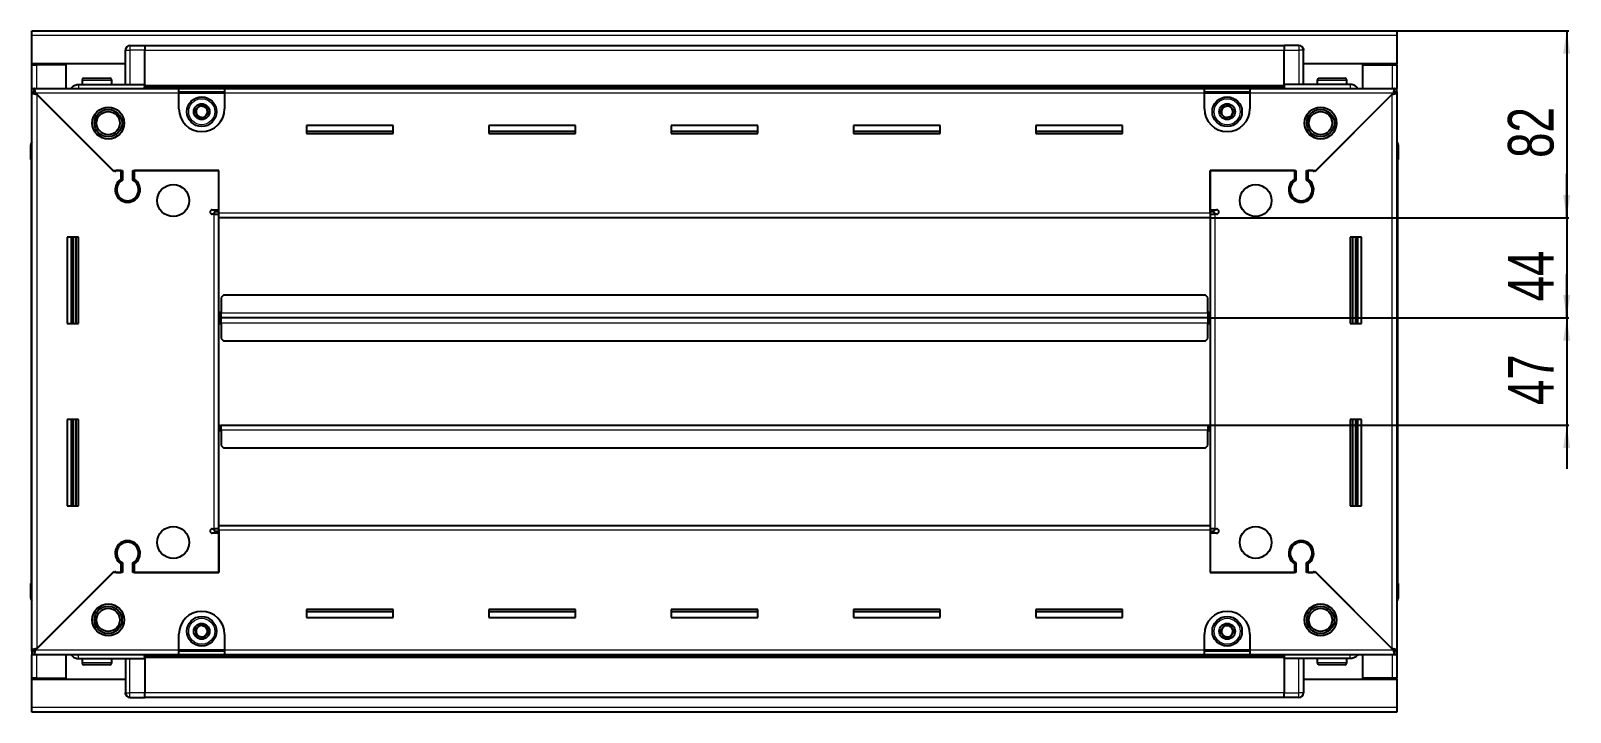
# Model space of a CAD drawing. Header units: millimetres. Extents: x 899 to 3483, y 184 to 1793.
# Drawn here: x 2807 to 3483, y 1344 to 1643 of the extents above; entities that cross this region are included whole.
import ezdxf

# ---------------------------------------------------------------- set-up
doc = ezdxf.new("R2010")
doc.units = ezdxf.units.MM
doc.layers.add('FORMAT', color=7, linetype='Continuous')
doc.styles.add('SLDTEXTSTYLE0', font='TXT', dxfattribs={"width": 0.75})
doc.dimstyles.new('SLDDIMSTYLE0', dxfattribs={"dimtxt": 20, "dimasz": 10, "dimexe": 0, "dimexo": 0.0625, "dimgap": 5, "dimtad": 2, "dimdec": 1, "dimrnd": 1e-09, "dimzin": 12, "dimdsep": 46, "dimtxsty": 'SLDTEXTSTYLE0', "dimsah": 1, "dimcen": 0.09, "dimadec": 0, "dimazin": 3, "dimtfac": 1, "dimtofl": 0, "dimtmove": 0, "dimatfit": 3, "dimfxl": 0, "dimfrac": 2, "dimtolj": 1, "dimtzin": 12, "dimarcsym": 0})
doc.dimstyles.new('SLDDIMSTYLE1', dxfattribs={"dimtxt": 20, "dimasz": 10, "dimexe": 0, "dimexo": 0.0625, "dimgap": 5, "dimtad": 2, "dimdec": 1, "dimrnd": 1e-09, "dimzin": 12, "dimdsep": 46, "dimtxsty": 'SLDTEXTSTYLE0', "dimsah": 1, "dimcen": 0.09, "dimadec": 0, "dimazin": 3, "dimtfac": 1, "dimtmove": 0, "dimatfit": 0, "dimfxl": 0, "dimfrac": 2, "dimtolj": 1, "dimtzin": 12, "dimarcsym": 0})

# ---------------------------------------------------------------- blocks, each defined once
blk = doc.blocks.new('_D_5')
at = {"layer": 'FORMAT'}
for p, q in [((3406.84, 1643.43), (3482.33, 1643.43)), ((3481.33, 1643.43), (3481.33, 1561.43)), ((3324.84, 1561.43), (3482.33, 1561.43))]:
    blk.add_line(p, q, dxfattribs=at)
for points in [[(3481.33, 1643.43), (3479.79, 1633.43), (3482.87, 1633.43)], [(3481.33, 1561.43), (3482.87, 1571.43), (3479.79, 1571.43)]]:
    blk.add_solid(points, dxfattribs=at)
at = {"layer": 'FORMAT', "insert": (3455.55, 1587.66), "char_height": 20, "attachment_point": 1, "rotation": 90, "style": 'SLDTEXTSTYLE0'}
blk.add_mtext('82', dxfattribs=at)
blk = doc.blocks.new('_D_6')
at = {"layer": 'FORMAT'}
for p, q in [((3481.33, 1561.43), (3481.33, 1580.66)), ((3324.84, 1561.43), (3482.33, 1561.43)), ((3481.33, 1561.43), (3481.33, 1517.43)), ((3323.84, 1517.43), (3482.33, 1517.43)), ((3481.33, 1517.43), (3481.33, 1498.2))]:
    blk.add_line(p, q, dxfattribs=at)
for points in [[(3481.33, 1561.43), (3482.87, 1571.43), (3479.79, 1571.43)], [(3481.33, 1517.43), (3479.79, 1507.43), (3482.87, 1507.43)]]:
    blk.add_solid(points, dxfattribs=at)
at = {"layer": 'FORMAT', "insert": (3455.55, 1524.66), "char_height": 20, "attachment_point": 1, "rotation": 90, "style": 'SLDTEXTSTYLE0'}
blk.add_mtext('44', dxfattribs=at)
blk = doc.blocks.new('_D_7')
at = {"layer": 'FORMAT'}
for p, q in [((3481.33, 1517.43), (3481.33, 1536.66)), ((3323.84, 1517.43), (3482.33, 1517.43)), ((3481.33, 1517.43), (3481.33, 1470.43)), ((3323.84, 1470.43), (3482.33, 1470.43)), ((3481.33, 1470.43), (3481.33, 1451.2))]:
    blk.add_line(p, q, dxfattribs=at)
for points in [[(3481.33, 1517.43), (3482.87, 1527.43), (3479.79, 1527.43)], [(3481.33, 1470.43), (3479.79, 1460.43), (3482.87, 1460.43)]]:
    blk.add_solid(points, dxfattribs=at)
at = {"layer": 'FORMAT', "insert": (3455.55, 1479.16), "char_height": 20, "attachment_point": 1, "rotation": 90, "style": 'SLDTEXTSTYLE0'}
blk.add_mtext('47', dxfattribs=at)

msp = doc.modelspace()

# ---------------------------------------------------------------- linework, layer by layer
at = {"color": 7, "linetype": 'Continuous', "lineweight": 25}
for p, q in [((2807.83, 1641.33), (2807.83, 1643.43)), ((2807.83, 1643.43), (3406.83, 1643.43)), ((3406.83, 1643.43), (3406.83, 1641.33)), ((2807.83, 1628.93), (2807.83, 1641.33)), ((2848.83, 1619.93), (2848.83, 1634.93)), ((2849.51, 1636.43), (2849.51, 1636.43)), ((2850.83, 1636.93), (2857.33, 1636.93)), ((2850.83, 1636.93), (2857.33, 1636.93)), ((2857.33, 1636.93), (2857.33, 1636.93)), ((2857.33, 1636.93), (2857.33, 1636.93)), ((2857.33, 1636.93), (2857.33, 1634.93)), ((3357.33, 1636.78), (2857.33, 1636.78)), ((2857.33, 1619.93), (2857.33, 1634.93)), ((3357.33, 1636.93), (3357.33, 1636.93)), ((3363.83, 1636.93), (3357.33, 1636.93)), ((3363.83, 1636.93), (3357.33, 1636.93)), ((3357.33, 1636.93), (3357.33, 1634.93)), ((3357.33, 1619.93), (3357.33, 1634.93)), ((3365.83, 1634.93), (3365.83, 1634.93)), ((3365.83, 1619.93), (3365.83, 1634.93)), ((3406.83, 1641.33), (3406.83, 1628.93)), ((2848.83, 1628.93), (2807.83, 1628.93)), ((2807.83, 1628.43), (2807.83, 1628.93)), ((2807.83, 1628.43), (2809.93, 1628.43)), ((2807.83, 1618.18), (2807.83, 1628.43)), ((2809.33, 1628.43), (2809.33, 1628.93)), ((2822.83, 1628.43), (2809.93, 1628.43)), ((2822.83, 1618.18), (2822.83, 1628.43)), ((3406.83, 1628.93), (3365.83, 1628.93)), ((3391.83, 1628.43), (3404.73, 1628.43)), ((3391.83, 1618.18), (3391.83, 1628.43)), ((3404.73, 1628.43), (3406.83, 1628.43)), ((3405.33, 1628.43), (3405.33, 1628.93)), ((3406.83, 1628.43), (3406.83, 1628.93)), ((3406.83, 1628.43), (3406.83, 1618.18)), ((2829.83, 1621.83), (2829.83, 1619.93)), ((2830.63, 1622.63), (2842.03, 1622.63)), ((2842.83, 1619.93), (2842.83, 1621.83)), ((3371.83, 1621.83), (3371.83, 1619.93)), ((3372.63, 1622.63), (3384.03, 1622.63)), ((3384.83, 1619.93), (3384.83, 1621.83)), ((2807.83, 1616.68), (2807.83, 1618.18)), ((2807.83, 1618.18), (2808.83, 1618.18)), ((2807.83, 1616.18), (2807.83, 1616.68)), ((2807.83, 1616.68), (2808.83, 1616.68)), ((2807.83, 1371.68), (2807.83, 1616.18)), ((2809.33, 1616.18), (2807.83, 1616.18)), ((2808.83, 1618.18), (2872.33, 1618.18)), ((2808.83, 1616.68), (2808.83, 1618.18)), ((2809.43, 1616.08), (2843.33, 1582.18)), ((2844.03, 1581.48), (2809.93, 1615.58)), ((2828.33, 1619.93), (2857.33, 1619.93)), ((2857.25, 1618.18), (2857.33, 1619.9)), ((2857.33, 1619.93), (2857.33, 1619.43)), ((2857.33, 1618.78), (3357.33, 1618.78)), ((2872.33, 1616.08), (2872.33, 1618.18)), ((2872.33, 1618.18), (2892.33, 1618.18)), ((2872.33, 1616.68), (2892.33, 1616.68)), ((2872.33, 1609.18), (2872.33, 1616.08)), ((2892.33, 1618.18), (3322.33, 1618.18)), ((2892.33, 1618.18), (2892.33, 1616.08)), ((2892.33, 1616.08), (2892.33, 1609.18)), ((3322.33, 1616.08), (3322.33, 1618.18)), ((3322.33, 1618.18), (3342.33, 1618.18)), ((3322.33, 1616.68), (3342.33, 1616.68)), ((3322.33, 1609.18), (3322.33, 1616.08)), ((3342.33, 1618.18), (3405.83, 1618.18)), ((3342.33, 1618.18), (3342.33, 1616.08)), ((3342.33, 1616.08), (3342.33, 1609.18)), ((3357.33, 1619.93), (3357.33, 1619.43)), ((3386.33, 1619.93), (3357.33, 1619.93)), ((3357.33, 1619.9), (3357.4, 1618.18)), ((3404.73, 1615.58), (3370.63, 1581.48)), ((3371.33, 1582.18), (3405.23, 1616.08)), ((3405.33, 1616.18), (3406.83, 1616.18)), ((3405.83, 1616.68), (3405.83, 1618.18)), ((3405.83, 1618.18), (3406.83, 1618.18)), ((3405.83, 1616.68), (3406.83, 1616.68)), ((3406.83, 1616.68), (3406.83, 1618.18)), ((3406.83, 1616.68), (3406.83, 1616.18)), ((3406.83, 1616.18), (3406.83, 1371.68)), ((2966.33, 1601.93), (2928.33, 1601.93)), ((2928.33, 1601.93), (2928.33, 1598.43)), ((2966.33, 1598.43), (2966.33, 1601.93)), ((3046.33, 1601.93), (3008.33, 1601.93)), ((3008.33, 1601.93), (3008.33, 1598.43)), ((3046.33, 1598.43), (3046.33, 1601.93)), ((3126.33, 1601.93), (3088.33, 1601.93)), ((3088.33, 1601.93), (3088.33, 1598.43)), ((3126.33, 1598.43), (3126.33, 1601.93)), ((3206.33, 1601.93), (3168.33, 1601.93)), ((3168.33, 1601.93), (3168.33, 1598.43)), ((3206.33, 1598.43), (3206.33, 1601.93)), ((3286.33, 1601.93), (3248.33, 1601.93)), ((3248.33, 1601.93), (3248.33, 1598.43)), ((3286.33, 1598.43), (3286.33, 1601.93)), ((2966.33, 1599.18), (2928.33, 1599.18)), ((2928.33, 1598.43), (2966.33, 1598.43)), ((3046.33, 1599.18), (3008.33, 1599.18)), ((3008.33, 1598.43), (3046.33, 1598.43)), ((3126.33, 1599.18), (3088.33, 1599.18)), ((3088.33, 1598.43), (3126.33, 1598.43)), ((3206.33, 1599.18), (3168.33, 1599.18)), ((3168.33, 1598.43), (3206.33, 1598.43)), ((3286.33, 1599.18), (3248.33, 1599.18)), ((3248.33, 1598.43), (3286.33, 1598.43)), ((3406.83, 1594.76), (3406.83, 1594.76)), ((2807.33, 1593.43), (2807.33, 1586.93)), ((2807.33, 1586.93), (2807.33, 1593.43)), ((3407.33, 1593.43), (3407.33, 1586.93)), ((3407.33, 1586.93), (3407.33, 1593.43)), ((2807.33, 1586.93), (2807.33, 1586.93)), ((2807.83, 1586.93), (2807.33, 1586.93)), ((2807.48, 1586.93), (2807.48, 1400.93)), ((2843.33, 1582.18), (2847.53, 1582.18)), ((2844.73, 1582.18), (2844.03, 1581.48)), ((2846.83, 1582.18), (2844.73, 1582.18)), ((2846.83, 1582.18), (2846.83, 1578.29)), ((2847.53, 1582.18), (2847.53, 1577.9)), ((2852.13, 1582.18), (2889.83, 1582.18)), ((2852.13, 1577.9), (2852.13, 1582.18)), ((2852.83, 1578.29), (2852.83, 1582.18)), ((2889.83, 1582.18), (2852.83, 1582.18)), ((2889.83, 1563.53), (2889.83, 1582.18)), ((2889.83, 1564.93), (2889.83, 1582.18)), ((3324.83, 1582.18), (3362.53, 1582.18)), ((3324.83, 1563.53), (3324.83, 1582.18)), ((3324.83, 1582.18), (3324.83, 1564.93)), ((3361.83, 1582.18), (3324.83, 1582.18)), ((3361.83, 1582.18), (3361.83, 1578.29)), ((3362.53, 1582.18), (3362.53, 1577.9)), ((3367.13, 1582.18), (3371.33, 1582.18)), ((3367.13, 1577.9), (3367.13, 1582.18)), ((3369.93, 1582.18), (3367.83, 1582.18)), ((3367.83, 1578.29), (3367.83, 1582.18)), ((3370.63, 1581.48), (3369.93, 1582.18)), ((3406.83, 1586.93), (3407.33, 1586.93)), ((3407.18, 1400.93), (3407.18, 1586.93)), ((3407.33, 1586.93), (3407.33, 1586.93)), ((3407.33, 1586.93), (3407.33, 1586.93)), ((2847.83, 1569.32), (2847.83, 1568.56)), ((3366.83, 1569.32), (3366.83, 1568.56)), ((2886.98, 1564.93), (2889.83, 1564.93)), ((2887.73, 1562.93), (2886.98, 1562.93)), ((2887.73, 1562.93), (2889.83, 1562.93)), ((2889.83, 1563.93), (2887.83, 1563.93)), ((2887.83, 1563.93), (2887.83, 1562.93)), ((2889.83, 1561.43), (2889.83, 1563.53)), ((3324.83, 1561.43), (2889.83, 1561.43)), ((2889.83, 1426.43), (2889.83, 1561.43)), ((3324.83, 1564.93), (3327.68, 1564.93)), ((3326.83, 1563.93), (3324.83, 1563.93)), ((3324.83, 1563.53), (3324.83, 1561.43)), ((3324.83, 1562.93), (3326.93, 1562.93)), ((3324.83, 1561.43), (3324.83, 1426.43)), ((3326.83, 1562.93), (3326.83, 1563.93)), ((3327.68, 1562.93), (3326.93, 1562.93)), ((2828.33, 1552.93), (2823.33, 1552.93)), ((2823.33, 1552.93), (2823.33, 1514.93)), ((2825.48, 1514.93), (2825.48, 1552.93)), ((2827.27, 1514.93), (2827.27, 1552.93)), ((2827.31, 1514.93), (2827.31, 1552.93)), ((2828.33, 1514.93), (2828.33, 1552.93)), ((3386.33, 1552.93), (3386.33, 1514.93)), ((3391.33, 1552.93), (3386.33, 1552.93)), ((3387.35, 1552.93), (3387.35, 1514.93)), ((3387.39, 1552.93), (3387.39, 1514.93)), ((3389.18, 1552.93), (3389.18, 1514.93)), ((3391.33, 1514.93), (3391.33, 1552.93)), ((2891.83, 1527.43), (2890.83, 1526.43)), ((3322.83, 1527.43), (2891.83, 1527.43)), ((3323.83, 1526.43), (3322.83, 1527.43)), ((2890.83, 1520.28), (2890.58, 1520.28)), ((2890.58, 1520.28), (2890.58, 1517.43)), ((2890.83, 1526.43), (2890.83, 1519.53)), ((3323.83, 1519.53), (3323.83, 1526.43)), ((3324.08, 1520.28), (3323.83, 1520.28)), ((3324.08, 1517.43), (3324.08, 1520.28)), ((2823.33, 1514.93), (2828.33, 1514.93)), ((2890.58, 1517.43), (2889.83, 1517.43)), ((2890.58, 1517.43), (2890.58, 1514.58)), ((2890.58, 1514.58), (2890.83, 1514.58)), ((2890.83, 1517.43), (2890.83, 1519.53)), ((2890.83, 1515.33), (2890.83, 1517.43)), ((3323.83, 1517.43), (2890.83, 1517.43)), ((2890.83, 1515.33), (2890.83, 1508.43)), ((3323.83, 1519.53), (3323.83, 1517.43)), ((3323.83, 1517.43), (3323.83, 1515.33)), ((3323.83, 1508.43), (3323.83, 1515.33)), ((3323.83, 1514.58), (3324.08, 1514.58)), ((3324.08, 1514.58), (3324.08, 1517.43)), ((3324.83, 1517.43), (3324.08, 1517.43)), ((3386.33, 1514.93), (3391.33, 1514.93)), ((2890.83, 1508.43), (2891.83, 1507.43)), ((2891.83, 1507.43), (3322.83, 1507.43)), ((3322.83, 1507.43), (3323.83, 1508.43)), ((2828.33, 1472.93), (2823.33, 1472.93)), ((2823.33, 1472.93), (2823.33, 1434.93)), ((2825.48, 1434.93), (2825.48, 1472.93)), ((2827.27, 1434.93), (2827.27, 1472.93)), ((2827.31, 1434.93), (2827.31, 1472.93)), ((2828.33, 1434.93), (2828.33, 1472.93)), ((3386.33, 1472.93), (3386.33, 1434.93)), ((3391.33, 1472.93), (3386.33, 1472.93)), ((3387.35, 1472.93), (3387.35, 1434.93)), ((3387.39, 1472.93), (3387.39, 1434.93)), ((3389.18, 1472.93), (3389.18, 1434.93)), ((3391.33, 1434.93), (3391.33, 1472.93)), ((2889.83, 1470.43), (2890.58, 1470.43)), ((2890.58, 1470.43), (2890.58, 1467.58)), ((2890.58, 1467.58), (2890.83, 1467.58)), ((2890.83, 1470.43), (3323.83, 1470.43)), ((2890.83, 1468.33), (2890.83, 1470.43)), ((2890.83, 1468.33), (2890.83, 1461.43)), ((3323.83, 1470.43), (3323.83, 1468.33)), ((3323.83, 1461.43), (3323.83, 1468.33)), ((3323.83, 1467.58), (3324.08, 1467.58)), ((3324.08, 1467.58), (3324.08, 1470.43)), ((3324.08, 1470.43), (3324.83, 1470.43)), ((2890.83, 1461.43), (2891.83, 1460.43)), ((2891.83, 1460.43), (3322.83, 1460.43)), ((3322.83, 1460.43), (3323.83, 1461.43)), ((2823.33, 1434.93), (2828.33, 1434.93)), ((3386.33, 1434.93), (3391.33, 1434.93)), ((2889.83, 1424.33), (2889.83, 1426.43)), ((2889.83, 1426.43), (3324.83, 1426.43)), ((3324.83, 1426.43), (3324.83, 1424.33)), ((2847.83, 1419.31), (2847.83, 1418.55)), ((2886.98, 1424.93), (2887.73, 1424.93)), ((2889.83, 1422.93), (2886.98, 1422.93)), ((2889.83, 1424.93), (2887.73, 1424.93)), ((2887.83, 1424.93), (2887.83, 1423.93)), ((2887.83, 1423.93), (2889.83, 1423.93)), ((2889.83, 1424.33), (2889.83, 1405.68)), ((2889.83, 1405.68), (2889.83, 1422.93)), ((3326.93, 1424.93), (3324.83, 1424.93)), ((3324.83, 1424.33), (3324.83, 1405.68)), ((3324.83, 1423.93), (3326.83, 1423.93)), ((3324.83, 1422.93), (3324.83, 1405.68)), ((3327.68, 1422.93), (3324.83, 1422.93)), ((3326.83, 1423.93), (3326.83, 1424.93)), ((3326.93, 1424.93), (3327.68, 1424.93)), ((3366.83, 1419.31), (3366.83, 1418.55)), ((2843.33, 1405.68), (2809.43, 1371.78)), ((2809.93, 1372.28), (2844.03, 1406.38)), ((2847.53, 1405.68), (2843.33, 1405.68)), ((2844.03, 1406.38), (2844.73, 1405.68)), ((2844.73, 1405.68), (2846.83, 1405.68)), ((2846.83, 1409.57), (2846.83, 1405.68)), ((2847.53, 1409.97), (2847.53, 1405.68)), ((2852.13, 1405.68), (2852.13, 1409.97)), ((2889.83, 1405.68), (2852.13, 1405.68)), ((2852.83, 1405.68), (2852.83, 1409.57)), ((2852.83, 1405.68), (2889.83, 1405.68)), ((3362.53, 1405.68), (3324.83, 1405.68)), ((3324.83, 1405.68), (3361.83, 1405.68)), ((3361.83, 1409.57), (3361.83, 1405.68)), ((3362.53, 1409.97), (3362.53, 1405.68)), ((3367.13, 1405.68), (3367.13, 1409.97)), ((3371.33, 1405.68), (3367.13, 1405.68)), ((3367.83, 1405.68), (3367.83, 1409.57)), ((3367.83, 1405.68), (3369.93, 1405.68)), ((3369.93, 1405.68), (3370.63, 1406.38)), ((3370.63, 1406.38), (3404.73, 1372.28)), ((3405.23, 1371.78), (3371.33, 1405.68)), ((2807.33, 1394.43), (2807.33, 1400.93)), ((2807.33, 1400.93), (2807.33, 1400.93)), ((2807.33, 1400.93), (2807.33, 1400.93)), ((2807.33, 1400.93), (2807.33, 1394.43)), ((2807.83, 1400.93), (2807.33, 1400.93)), ((3406.83, 1400.93), (3407.33, 1400.93)), ((3407.33, 1400.93), (3407.33, 1400.93)), ((3407.33, 1394.43), (3407.33, 1400.93)), ((3407.33, 1400.93), (3407.33, 1394.43)), ((2807.83, 1393.11), (2807.83, 1393.11)), ((2966.33, 1389.43), (2928.33, 1389.43)), ((2928.33, 1389.43), (2928.33, 1385.93)), ((2928.33, 1388.68), (2966.33, 1388.68)), ((2928.33, 1385.93), (2966.33, 1385.93)), ((2966.33, 1385.93), (2966.33, 1389.43)), ((3046.33, 1389.43), (3008.33, 1389.43)), ((3008.33, 1389.43), (3008.33, 1385.93)), ((3008.33, 1388.68), (3046.33, 1388.68)), ((3008.33, 1385.93), (3046.33, 1385.93)), ((3046.33, 1385.93), (3046.33, 1389.43)), ((3126.33, 1389.43), (3088.33, 1389.43)), ((3088.33, 1389.43), (3088.33, 1385.93)), ((3088.33, 1388.68), (3126.33, 1388.68)), ((3088.33, 1385.93), (3126.33, 1385.93)), ((3126.33, 1385.93), (3126.33, 1389.43)), ((3206.33, 1389.43), (3168.33, 1389.43)), ((3168.33, 1389.43), (3168.33, 1385.93)), ((3168.33, 1388.68), (3206.33, 1388.68)), ((3168.33, 1385.93), (3206.33, 1385.93)), ((3206.33, 1385.93), (3206.33, 1389.43)), ((3286.33, 1389.43), (3248.33, 1389.43)), ((3248.33, 1389.43), (3248.33, 1385.93)), ((3248.33, 1388.68), (3286.33, 1388.68)), ((3248.33, 1385.93), (3286.33, 1385.93)), ((3286.33, 1385.93), (3286.33, 1389.43)), ((2872.33, 1371.78), (2872.33, 1378.68)), ((2892.33, 1378.68), (2892.33, 1371.78)), ((3322.33, 1371.78), (3322.33, 1378.68)), ((3342.33, 1378.68), (3342.33, 1371.78)), ((2807.83, 1371.18), (2807.83, 1371.68)), ((2809.33, 1371.68), (2807.83, 1371.68)), ((2872.33, 1369.68), (2872.33, 1371.78)), ((2892.33, 1371.78), (2892.33, 1369.68)), ((3322.33, 1369.68), (3322.33, 1371.78)), ((3342.33, 1371.78), (3342.33, 1369.68)), ((3405.33, 1371.68), (3406.83, 1371.68)), ((3406.83, 1371.68), (3406.83, 1371.18)), ((2807.83, 1371.18), (2807.83, 1369.68)), ((2808.83, 1371.18), (2807.83, 1371.18)), ((2807.83, 1359.43), (2807.83, 1369.68)), ((2808.83, 1369.68), (2807.83, 1369.68)), ((2808.83, 1371.18), (2808.83, 1369.68)), ((2872.33, 1369.68), (2808.83, 1369.68)), ((2822.83, 1359.43), (2822.83, 1369.68)), ((2828.33, 1367.93), (2857.33, 1367.93)), ((2829.83, 1367.93), (2829.83, 1366.03)), ((2834.4, 1365.23), (2830.63, 1365.23)), ((2842.03, 1365.23), (2834.4, 1365.23)), ((2842.83, 1366.03), (2842.83, 1367.93)), ((2848.83, 1367.93), (2848.83, 1352.93)), ((2857.33, 1367.97), (2857.25, 1369.68)), ((3357.33, 1369.08), (2857.33, 1369.08)), ((2857.33, 1367.93), (2857.33, 1368.43)), ((2857.33, 1367.93), (2857.33, 1352.93)), ((2892.33, 1371.18), (2872.33, 1371.18)), ((2892.33, 1369.68), (2872.33, 1369.68)), ((3322.33, 1369.68), (2892.33, 1369.68)), ((3342.33, 1371.18), (3322.33, 1371.18)), ((3342.33, 1369.68), (3322.33, 1369.68)), ((3405.83, 1369.68), (3342.33, 1369.68)), ((3357.4, 1369.68), (3357.33, 1367.97)), ((3357.33, 1367.93), (3357.33, 1368.43)), ((3386.33, 1367.93), (3357.33, 1367.93)), ((3357.33, 1367.93), (3357.33, 1352.93)), ((3365.83, 1367.93), (3365.83, 1352.93)), ((3371.83, 1367.93), (3371.83, 1366.03)), ((3379.62, 1365.23), (3372.63, 1365.23)), ((3384.03, 1365.23), (3379.62, 1365.23)), ((3384.83, 1366.03), (3384.83, 1367.93)), ((3391.83, 1359.43), (3391.83, 1369.68)), ((3405.83, 1371.18), (3405.83, 1369.68)), ((3406.83, 1371.18), (3405.83, 1371.18)), ((3406.83, 1369.68), (3405.83, 1369.68)), ((3406.83, 1371.18), (3406.83, 1369.68)), ((3406.83, 1369.68), (3406.83, 1359.43)), ((2809.93, 1359.43), (2807.83, 1359.43)), ((2807.83, 1358.93), (2807.83, 1359.43)), ((2807.83, 1346.53), (2807.83, 1358.93)), ((2807.83, 1358.93), (2848.83, 1358.93)), ((2809.33, 1358.93), (2809.33, 1359.43)), ((2809.93, 1359.43), (2822.83, 1359.43)), ((3365.83, 1358.93), (3406.83, 1358.93)), ((3404.73, 1359.43), (3391.83, 1359.43)), ((3406.83, 1359.43), (3404.73, 1359.43)), ((3405.33, 1358.93), (3405.33, 1359.43)), ((3406.83, 1358.93), (3406.83, 1359.43)), ((3406.83, 1358.93), (3406.83, 1346.53)), ((2848.83, 1352.93), (2848.83, 1352.93)), ((2857.33, 1350.93), (2857.33, 1352.93)), ((2857.33, 1351.08), (3357.33, 1351.08)), ((3357.33, 1350.93), (3357.33, 1352.93)), ((3365.15, 1351.43), (3365.15, 1351.43)), ((2807.83, 1344.43), (2807.83, 1346.53)), ((3406.83, 1344.43), (2807.83, 1344.43)), ((2850.83, 1350.93), (2857.33, 1350.93)), ((2850.83, 1350.93), (2857.33, 1350.93)), ((2857.33, 1350.93), (2857.33, 1350.93)), ((3357.33, 1350.93), (3357.33, 1350.93)), ((3363.83, 1350.93), (3357.33, 1350.93)), ((3357.33, 1350.93), (3357.33, 1350.93)), ((3363.83, 1350.93), (3357.33, 1350.93)), ((3406.83, 1346.53), (3406.83, 1344.43))]:
    msp.add_line(p, q, dxfattribs=at)
at = {"color": 8, "linetype": 'Continuous', "lineweight": 18}
for p, q in [((3406.83, 1641.33), (2807.83, 1641.33)), ((2848.83, 1634.93), (2850.83, 1634.93)), ((2850.83, 1636.93), (2850.83, 1634.93)), ((2850.83, 1634.93), (2850.83, 1619.93)), ((2857.33, 1634.93), (2850.83, 1634.93)), ((3357.33, 1634.93), (3363.83, 1634.93)), ((3363.83, 1636.93), (3363.83, 1634.93)), ((3363.83, 1634.93), (3363.83, 1619.93)), ((3365.83, 1634.93), (3363.83, 1634.93)), ((2809.93, 1628.43), (2809.93, 1628.93)), ((2809.93, 1618.18), (2809.93, 1628.43)), ((3357.33, 1634.78), (2857.33, 1634.78)), ((3404.73, 1628.93), (3404.73, 1628.43)), ((3404.73, 1628.43), (3404.73, 1618.18)), ((2829.83, 1621.83), (2842.83, 1621.83)), ((3371.83, 1621.83), (3384.83, 1621.83)), ((2872.33, 1616.08), (2809.43, 1616.08)), ((2809.93, 1615.58), (2809.93, 1372.28)), ((3357.33, 1619.43), (2857.33, 1619.43)), ((3357.33, 1618.2), (2857.33, 1618.2)), ((2872.33, 1616.08), (2892.33, 1616.08)), ((3322.33, 1616.08), (2892.33, 1616.08)), ((3322.33, 1616.08), (3342.33, 1616.08)), ((3405.23, 1616.08), (3342.33, 1616.08)), ((3404.73, 1372.28), (3404.73, 1615.58)), ((2807.83, 1593.43), (2807.33, 1593.43)), ((3406.83, 1593.43), (3407.33, 1593.43)), ((2887.73, 1424.93), (2887.73, 1562.93)), ((2889.83, 1563.53), (3324.83, 1563.53)), ((3326.93, 1562.93), (3326.93, 1424.93)), ((2824.83, 1552.93), (2824.83, 1514.93)), ((2826.07, 1552.93), (2826.07, 1514.93)), ((3388.59, 1514.93), (3388.59, 1552.93)), ((3389.83, 1514.93), (3389.83, 1552.93)), ((3323.83, 1519.53), (2890.83, 1519.53)), ((2890.83, 1515.33), (3323.83, 1515.33)), ((2824.83, 1472.93), (2824.83, 1434.93)), ((2826.07, 1472.93), (2826.07, 1434.93)), ((3388.59, 1434.93), (3388.59, 1472.93)), ((3389.83, 1434.93), (3389.83, 1472.93)), ((2890.83, 1468.33), (3323.83, 1468.33)), ((3324.83, 1424.33), (2889.83, 1424.33)), ((2807.83, 1394.43), (2807.33, 1394.43)), ((3406.83, 1394.43), (3407.33, 1394.43)), ((2809.43, 1371.78), (2872.33, 1371.78)), ((2892.33, 1371.78), (2872.33, 1371.78)), ((2892.33, 1371.78), (3322.33, 1371.78)), ((3342.33, 1371.78), (3322.33, 1371.78)), ((3342.33, 1371.78), (3405.23, 1371.78)), ((2809.93, 1359.43), (2809.93, 1369.68)), ((2834.13, 1366.03), (2829.83, 1366.03)), ((2842.83, 1366.03), (2834.13, 1366.03)), ((2850.83, 1352.93), (2850.83, 1367.93)), ((2857.33, 1369.67), (3357.33, 1369.67)), ((2857.33, 1368.43), (3357.33, 1368.43)), ((3363.83, 1352.93), (3363.83, 1367.93)), ((3379.8, 1366.03), (3371.83, 1366.03)), ((3384.83, 1366.03), (3379.8, 1366.03)), ((3404.73, 1369.68), (3404.73, 1359.43)), ((2809.93, 1358.93), (2809.93, 1359.43)), ((3404.73, 1359.43), (3404.73, 1358.93)), ((2848.83, 1352.93), (2850.83, 1352.93)), ((2857.33, 1352.93), (2850.83, 1352.93)), ((2850.83, 1350.93), (2850.83, 1352.93)), ((2857.33, 1353.08), (3357.33, 1353.08)), ((3357.33, 1352.93), (3363.83, 1352.93)), ((3365.83, 1352.93), (3363.83, 1352.93)), ((3363.83, 1350.93), (3363.83, 1352.93)), ((3406.83, 1346.53), (2807.83, 1346.53))]:
    msp.add_line(p, q, dxfattribs=at)
at = {"color": 7, "linetype": 'Continuous', "lineweight": 25, "flags": 128}
for points in [[(3365.68, 1635.69), (3365.79, 1635.32), (3365.83, 1634.93)], [(2848.98, 1352.18), (2848.87, 1352.54), (2848.83, 1352.93)]]:
    msp.add_lwpolyline(points, dxfattribs=at)
at = {"color": 7, "linetype": 'Continuous', "lineweight": 25}
for centre, radius in [((2841.33, 1602.93), 7), ((2841.33, 1602.93), 6.03), ((2841.33, 1602.93), 5.1), ((2882.33, 1607.93), 6.5), ((2882.33, 1607.93), 3.46), ((3332.33, 1607.93), 6.5), ((3332.33, 1607.93), 3.46), ((3373.33, 1602.93), 7), ((3373.33, 1602.93), 6.03), ((3373.33, 1602.93), 5.1), ((2869.83, 1568.93), 7), ((3344.83, 1568.93), 7), ((2869.83, 1418.93), 7), ((3344.83, 1418.93), 7), ((2841.33, 1384.93), 7), ((3373.33, 1384.93), 7), ((2841.33, 1384.93), 6.02), ((2841.33, 1384.93), 5.1), ((2882.33, 1379.93), 6.5), ((3332.33, 1379.93), 6.5), ((3373.33, 1384.93), 6.02), ((3373.33, 1384.93), 5.1), ((2882.33, 1379.93), 3.46), ((3332.33, 1379.93), 3.46)]:
    msp.add_circle(centre, radius, dxfattribs=at)
at = {"color": 8, "linetype": 'Continuous', "lineweight": 18}
for centre in [(2882.33, 1607.93), (3332.33, 1607.93), (2882.33, 1379.93), (3332.33, 1379.93)]:
    msp.add_circle(centre, 5.7, dxfattribs=at)
at = {"color": 7, "linetype": 'Continuous', "lineweight": 25}
for centre, radius, start, end in [((2850.83, 1634.93), 2, 90, 180), ((2850.83, 1634.93), 2, 131.40962, 180), ((3363.83, 1634.93), 2, 0, 90), ((2830.63, 1621.83), 0.8, 90, 180), ((2842.03, 1621.83), 0.8, 0, 90), ((3372.63, 1621.83), 0.8, 90, 180), ((3384.03, 1621.83), 0.8, 0, 90), ((2848.63, 1620.13), 0.2, 270, 0), ((3366.03, 1620.13), 0.2, 180, 270), ((2882.33, 1609.18), 10, 180, 270), ((2882.33, 1607.93), 2.5, 134.01559, 194.01559), ((2882.33, 1607.93), 2.5, 74.01559, 134.01559), ((2882.33, 1609.18), 10, 270, 0), ((2882.33, 1607.93), 2.5, 14.01559, 74.01559), ((2882.33, 1607.93), 2.5, 314.01559, 14.01559), ((3332.33, 1609.18), 10, 180, 270), ((3332.33, 1607.93), 2.5, 160.11158, 220.11158), ((3332.33, 1607.93), 2.5, 100.11158, 160.11158), ((3332.33, 1607.93), 2.5, 40.11158, 100.11158), ((3332.33, 1609.18), 10, 270, 0), ((3332.33, 1607.93), 2.5, 340.11158, 40.11158), ((2882.33, 1607.93), 2.5, 194.01559, 254.01559), ((2882.33, 1607.93), 2.5, 254.01559, 314.01559), ((3332.33, 1607.93), 2.5, 220.11158, 280.11158), ((3332.33, 1607.93), 2.5, 280.11158, 340.11158), ((2809.33, 1593.43), 2, 138.59038, 180), ((3405.33, 1593.43), 2, 33.78451, 41.40962), ((3405.33, 1593.43), 2, 0, 41.39416), ((3405.33, 1593.43), 2, 360, 19.56674), ((2849.83, 1573.68), 5.5, 123.05573, 56.94427), ((2849.83, 1573.68), 4.8, 118.63099, 61.36901), ((3364.83, 1573.68), 5.5, 123.05573, 56.94427), ((3364.83, 1573.68), 4.8, 118.63099, 61.36901), ((2886.98, 1563.93), 1, 90, 270), ((3327.68, 1563.93), 1, 270, 90), ((2849.83, 1414.18), 5.5, 303.05573, 236.94427), ((2849.83, 1414.18), 4.8, 298.63099, 241.36901), ((2886.98, 1423.93), 1, 90, 270), ((3327.68, 1423.93), 1, 270, 90), ((3364.83, 1414.18), 5.5, 303.05573, 236.94427), ((3364.83, 1414.18), 4.8, 298.63099, 241.36901), ((2809.33, 1394.43), 2, 180, 198.58003), ((2809.33, 1394.43), 2, 180, 221.40962), ((2809.33, 1394.43), 2, 213.94202, 221.40962), ((3405.33, 1394.43), 2, 318.57492, 360), ((3405.33, 1394.43), 2, 318.59038, 0), ((2882.33, 1378.68), 10, 90, 180), ((2882.33, 1378.68), 10, 0, 90), ((3332.33, 1378.68), 10, 90, 180), ((3332.33, 1378.68), 10, 0, 90), ((2882.33, 1379.93), 2.5, 127.47401, 187.47401), ((2882.33, 1379.93), 2.5, 187.47401, 247.47401), ((2882.33, 1379.93), 2.5, 67.47401, 127.47401), ((2882.33, 1379.93), 2.5, 7.47401, 67.47401), ((2882.33, 1379.93), 2.5, 307.47401, 7.47401), ((3332.33, 1379.93), 2.5, 147.04236, 207.04236), ((3332.33, 1379.93), 2.5, 207.04236, 267.04236), ((3332.33, 1379.93), 2.5, 87.04236, 147.04236), ((3332.33, 1379.93), 2.5, 267.04236, 327.04236), ((3332.33, 1379.93), 2.5, 27.04236, 87.04236), ((3332.33, 1379.93), 2.5, 327.04236, 27.04236), ((2882.33, 1379.93), 2.5, 247.47401, 307.47401), ((2830.63, 1366.03), 0.8, 180, 270), ((2842.03, 1366.03), 0.8, 270, 360), ((2848.63, 1367.73), 0.2, 0, 90), ((3366.03, 1367.73), 0.2, 90, 180), ((3372.63, 1366.03), 0.8, 180, 270), ((3384.03, 1366.03), 0.8, 270, 0), ((2850.83, 1352.93), 2, 180, 270), ((3363.83, 1352.93), 2, 270, 0)]:
    msp.add_arc(centre, radius, start, end, dxfattribs=at)
for points, knots in [([(2807.83, 1616.18), (2807.86, 1616.14), (2807.91, 1616.05), (2808.3, 1615.91), (2808.86, 1615.78), (2809.44, 1615.67), (2809.8, 1615.61), (2809.93, 1615.58)], [0, 0, 0, 0, 0.230255, 0.448522, 0.666786, 0.88505, 1, 1, 1, 1]), ([(2809.43, 1616.08), (2809.38, 1616.34), (2809.29, 1616.83), (2809.16, 1617.47), (2809.03, 1617.94), (2808.92, 1618.16), (2808.85, 1618.18), (2808.83, 1618.18)], [0, 0, 0, 0, 0.230255, 0.448522, 0.666786, 0.88505, 1, 1, 1, 1]), ([(2825.11, 1618.18), (2825.23, 1618.38), (2825.62, 1619.03), (2826.78, 1619.74), (2827.81, 1619.87), (2828.33, 1619.93)], [0, 0, 0, 0, 0.18225, 0.591125, 1, 1, 1, 1]), ([(2857.33, 1619.93), (2857.33, 1619.9), (2857.33, 1619.82), (2857.33, 1619.2), (2857.33, 1618.62), (2857.33, 1618.23), (2857.33, 1618.2)], [0, 0, 0, 0, 0.324279, 0.648558, 0.972836, 1, 1, 1, 1]), ([(3357.33, 1619.93), (3357.33, 1619.9), (3357.33, 1619.82), (3357.33, 1619.2), (3357.33, 1618.64), (3357.33, 1618.27), (3357.33, 1618.26)], [0, 0, 0, 0, 0.330266, 0.660532, 0.990799, 1, 1, 1, 1]), ([(3389.54, 1618.18), (3389.43, 1618.38), (3389.04, 1619.03), (3387.88, 1619.74), (3386.85, 1619.87), (3386.33, 1619.93)], [0, 0, 0, 0, 0.1822499, 0.5911249, 1, 1, 1, 1]), ([(3404.73, 1615.58), (3404.98, 1615.63), (3405.48, 1615.72), (3406.12, 1615.85), (3406.58, 1615.98), (3406.8, 1616.09), (3406.82, 1616.16), (3406.83, 1616.18)], [0, 0, 0, 0, 0.2302553, 0.4485219, 0.6667858, 0.8850496, 1, 1, 1, 1]), ([(3405.83, 1618.18), (3405.78, 1618.16), (3405.69, 1618.11), (3405.56, 1617.71), (3405.43, 1617.15), (3405.32, 1616.57), (3405.25, 1616.21), (3405.23, 1616.08)], [0, 0, 0, 0, 0.230255, 0.448522, 0.666786, 0.88505, 1, 1, 1, 1]), ([(2879.55, 1608.73), (2879.93, 1609.09), (2880.62, 1609.76), (2881.31, 1610.42), (2881.63, 1610.73)], [0, 0, 0, 0, 0.534686, 1, 1, 1, 1]), ([(2880.25, 1605.93), (2880.17, 1606.26), (2879.97, 1607.06), (2879.73, 1608.03), (2879.58, 1608.61), (2879.55, 1608.73)], [0, 0, 0, 0, 0.362901, 0.866875, 1, 1, 1, 1]), ([(2881.63, 1610.73), (2882.13, 1610.59), (2883.05, 1610.33), (2883.98, 1610.06), (2884.41, 1609.94)], [0, 0, 0, 0, 0.534686, 1, 1, 1, 1]), ([(2884.41, 1609.94), (2884.44, 1609.82), (2884.58, 1609.24), (2884.82, 1608.27), (2885.02, 1607.47), (2885.1, 1607.14)], [0, 0, 0, 0, 0.133125, 0.637099, 1, 1, 1, 1]), ([(3329.49, 1607.43), (3329.53, 1607.54), (3329.73, 1608.11), (3330.07, 1609.04), (3330.35, 1609.82), (3330.47, 1610.14)], [0, 0, 0, 0, 0.133125, 0.637099, 1, 1, 1, 1]), ([(3330.47, 1610.14), (3330.98, 1610.23), (3331.93, 1610.4), (3332.87, 1610.57), (3333.31, 1610.65)], [0, 0, 0, 0, 0.534686, 1, 1, 1, 1]), ([(3333.31, 1610.65), (3333.64, 1610.25), (3334.27, 1609.52), (3334.88, 1608.78), (3335.17, 1608.44)], [0, 0, 0, 0, 0.534686, 1, 1, 1, 1]), ([(3335.17, 1608.44), (3335.05, 1608.12), (3334.77, 1607.34), (3334.44, 1606.41), (3334.23, 1605.84), (3334.19, 1605.73)], [0, 0, 0, 0, 0.362901, 0.866875, 1, 1, 1, 1]), ([(2883.03, 1605.13), (2882.53, 1605.28), (2881.61, 1605.54), (2880.68, 1605.81), (2880.25, 1605.93)], [0, 0, 0, 0, 0.534686, 1, 1, 1, 1]), ([(2885.1, 1607.14), (2884.73, 1606.78), (2884.04, 1606.11), (2883.35, 1605.44), (2883.03, 1605.13)], [0, 0, 0, 0, 0.534686, 1, 1, 1, 1]), ([(3331.35, 1605.22), (3331.02, 1605.61), (3330.39, 1606.35), (3329.78, 1607.09), (3329.49, 1607.43)], [0, 0, 0, 0, 0.534686, 1, 1, 1, 1]), ([(3334.19, 1605.73), (3333.68, 1605.64), (3332.73, 1605.47), (3331.79, 1605.3), (3331.35, 1605.22)], [0, 0, 0, 0, 0.5346859, 1, 1, 1, 1]), ([(2879.66, 1381.04), (2879.76, 1381.12), (2880.24, 1381.48), (2881.03, 1382.09), (2881.68, 1382.59), (2881.95, 1382.8)], [0, 0, 0, 0, 0.133125, 0.637099, 1, 1, 1, 1]), ([(2880.04, 1378.18), (2879.97, 1378.69), (2879.85, 1379.65), (2879.72, 1380.6), (2879.66, 1381.04)], [0, 0, 0, 0, 0.534686, 1, 1, 1, 1]), ([(2882.71, 1377.07), (2882.23, 1377.27), (2881.34, 1377.64), (2880.45, 1378.01), (2880.04, 1378.18)], [0, 0, 0, 0, 0.5346859, 1, 1, 1, 1]), ([(2881.95, 1382.8), (2882.43, 1382.6), (2883.32, 1382.23), (2884.21, 1381.86), (2884.62, 1381.69)], [0, 0, 0, 0, 0.5346859, 1, 1, 1, 1]), ([(2885, 1378.83), (2884.72, 1378.62), (2884.07, 1378.12), (2883.28, 1377.51), (2882.8, 1377.15), (2882.71, 1377.07)], [0, 0, 0, 0, 0.362901, 0.866875, 1, 1, 1, 1]), ([(2884.62, 1381.69), (2884.69, 1381.18), (2884.81, 1380.22), (2884.94, 1379.27), (2885, 1378.83)], [0, 0, 0, 0, 0.534686, 1, 1, 1, 1]), ([(3329.45, 1380.08), (3329.73, 1380.52), (3330.25, 1381.33), (3330.77, 1382.13), (3331.02, 1382.51)], [0, 0, 0, 0, 0.534686, 1, 1, 1, 1]), ([(3330.76, 1377.51), (3330.52, 1377.97), (3330.09, 1378.83), (3329.65, 1379.69), (3329.45, 1380.08)], [0, 0, 0, 0, 0.534686, 1, 1, 1, 1]), ([(3331.02, 1382.51), (3331.14, 1382.5), (3331.74, 1382.47), (3332.73, 1382.42), (3333.56, 1382.37), (3333.9, 1382.36)], [0, 0, 0, 0, 0.133125, 0.637099, 1, 1, 1, 1]), ([(3335.21, 1379.79), (3334.93, 1379.35), (3334.41, 1378.54), (3333.89, 1377.74), (3333.64, 1377.36)], [0, 0, 0, 0, 0.534686, 1, 1, 1, 1]), ([(3333.9, 1382.36), (3334.13, 1381.9), (3334.57, 1381.04), (3335.01, 1380.18), (3335.21, 1379.79)], [0, 0, 0, 0, 0.534686, 1, 1, 1, 1]), ([(2809.93, 1372.28), (2809.68, 1372.24), (2809.18, 1372.15), (2808.54, 1372.01), (2808.08, 1371.88), (2807.86, 1371.77), (2807.84, 1371.71), (2807.83, 1371.68)], [0, 0, 0, 0, 0.230255, 0.448522, 0.666786, 0.88505, 1, 1, 1, 1]), ([(2808.83, 1369.68), (2808.88, 1369.71), (2808.97, 1369.76), (2809.1, 1370.16), (2809.23, 1370.71), (2809.34, 1371.29), (2809.41, 1371.66), (2809.43, 1371.78)], [0, 0, 0, 0, 0.230255, 0.448522, 0.666786, 0.88505, 1, 1, 1, 1]), ([(3333.64, 1377.36), (3333.3, 1377.38), (3332.48, 1377.42), (3331.48, 1377.47), (3330.88, 1377.51), (3330.76, 1377.51)], [0, 0, 0, 0, 0.362901, 0.866875, 1, 1, 1, 1]), ([(3406.83, 1371.68), (3406.8, 1371.73), (3406.75, 1371.82), (3406.36, 1371.95), (3405.8, 1372.08), (3405.22, 1372.19), (3404.86, 1372.26), (3404.73, 1372.28)], [0, 0, 0, 0, 0.230255, 0.448522, 0.666786, 0.88505, 1, 1, 1, 1]), ([(3405.23, 1371.78), (3405.28, 1371.53), (3405.37, 1371.04), (3405.5, 1370.4), (3405.63, 1369.93), (3405.74, 1369.71), (3405.81, 1369.69), (3405.83, 1369.68)], [0, 0, 0, 0, 0.230255, 0.448522, 0.666786, 0.88505, 1, 1, 1, 1]), ([(2825.11, 1369.68), (2825.23, 1369.48), (2825.62, 1368.83), (2826.78, 1368.13), (2827.81, 1368), (2828.33, 1367.93)], [0, 0, 0, 0, 0.1822499, 0.5911249, 1, 1, 1, 1]), ([(2857.33, 1367.93), (2857.33, 1367.97), (2857.33, 1368.05), (2857.33, 1368.66), (2857.33, 1369.24), (2857.33, 1369.64), (2857.33, 1369.67)], [0, 0, 0, 0, 0.3242788, 0.6485576, 0.9728365, 1, 1, 1, 1]), ([(3357.33, 1367.93), (3357.33, 1367.97), (3357.33, 1368.05), (3357.33, 1368.67), (3357.33, 1369.23), (3357.33, 1369.6), (3357.33, 1369.61)], [0, 0, 0, 0, 0.330267, 0.660534, 0.990802, 1, 1, 1, 1]), ([(3389.54, 1369.68), (3389.43, 1369.48), (3389.04, 1368.83), (3387.88, 1368.13), (3386.85, 1368), (3386.33, 1367.93)], [0, 0, 0, 0, 0.18225, 0.591125, 1, 1, 1, 1])]:
    msp.add_open_spline(points, degree=3, knots=knots, dxfattribs=at)
for points in [[(2809.43, 1616.08), (2809.38, 1616.16), (2809.28, 1616.32), (2809.13, 1616.52), (2808.98, 1616.66), (2808.88, 1616.67), (2808.83, 1616.68)], [(2809.33, 1616.18), (2809.34, 1616.13), (2809.36, 1616.03), (2809.5, 1615.88), (2809.69, 1615.73), (2809.85, 1615.63), (2809.93, 1615.58)], [(3404.73, 1615.58), (3404.81, 1615.63), (3404.97, 1615.73), (3405.16, 1615.88), (3405.3, 1616.03), (3405.32, 1616.13), (3405.33, 1616.18)], [(3405.83, 1616.68), (3405.78, 1616.67), (3405.68, 1616.66), (3405.53, 1616.52), (3405.38, 1616.32), (3405.28, 1616.16), (3405.23, 1616.08)], [(2808.83, 1371.18), (2808.88, 1371.19), (2808.98, 1371.21), (2809.13, 1371.35), (2809.28, 1371.55), (2809.38, 1371.71), (2809.43, 1371.78)], [(2809.93, 1372.28), (2809.85, 1372.23), (2809.69, 1372.13), (2809.5, 1371.98), (2809.36, 1371.83), (2809.34, 1371.73), (2809.33, 1371.68)], [(3405.33, 1371.68), (3405.32, 1371.73), (3405.3, 1371.83), (3405.16, 1371.98), (3404.97, 1372.13), (3404.81, 1372.23), (3404.73, 1372.28)], [(3405.23, 1371.78), (3405.28, 1371.71), (3405.38, 1371.55), (3405.53, 1371.35), (3405.68, 1371.21), (3405.78, 1371.19), (3405.83, 1371.18)]]:
    msp.add_open_spline(points, degree=3, dxfattribs=at)
at = {"color": 8, "linetype": 'Continuous', "lineweight": 18}
for points in [[(2828.33, 1619.93), (2828.33, 1619.89), (2828.33, 1619.81), (2828.33, 1619.38), (2828.33, 1618.92), (2828.33, 1618.51), (2828.33, 1618.24), (2828.33, 1618.18)], [(3386.33, 1619.93), (3386.33, 1619.89), (3386.33, 1619.81), (3386.33, 1619.38), (3386.33, 1618.92), (3386.33, 1618.51), (3386.33, 1618.24), (3386.33, 1618.18)], [(2828.33, 1367.93), (2828.33, 1367.98), (2828.33, 1368.05), (2828.33, 1368.49), (2828.33, 1368.94), (2828.33, 1369.36), (2828.33, 1369.63), (2828.33, 1369.68)], [(3386.33, 1367.93), (3386.33, 1367.98), (3386.33, 1368.05), (3386.33, 1368.49), (3386.33, 1368.94), (3386.33, 1369.36), (3386.33, 1369.63), (3386.33, 1369.68)]]:
    msp.add_open_spline(points, degree=3, knots=[0, 0, 0, 0, 0.359753, 0.553414, 0.751185, 0.948956, 1, 1, 1, 1], dxfattribs=at)

# ---------------------------------------------------------------- dimensions: what is measured, and where the dimension line sits
at = {"layer": 'FORMAT'}
for base, p1, p2, dimstyle, picture, middle in [((3481.33, 1561.43), (3406.83, 1643.43), (3324.83, 1561.43), 'SLDDIMSTYLE0', '_D_5', (3481.33, 1602.43)), ((3481.33, 1517.43), (3324.83, 1561.43), (3323.83, 1517.43), 'SLDDIMSTYLE1', '_D_6', (3481.33, 1539.43)), ((3481.33, 1470.43), (3323.83, 1517.43), (3323.83, 1470.43), 'SLDDIMSTYLE1', '_D_7', (3481.33, 1493.93))]:
    dim = msp.add_linear_dim(base=base, p1=p1, p2=p2, angle=90, dimstyle=dimstyle, dxfattribs=at)
    dim.commit()
    dim.dimension.update_dxf_attribs({"geometry": picture, "text_midpoint": middle, "dimtype": 160})

doc.saveas('drawing.dxf')
